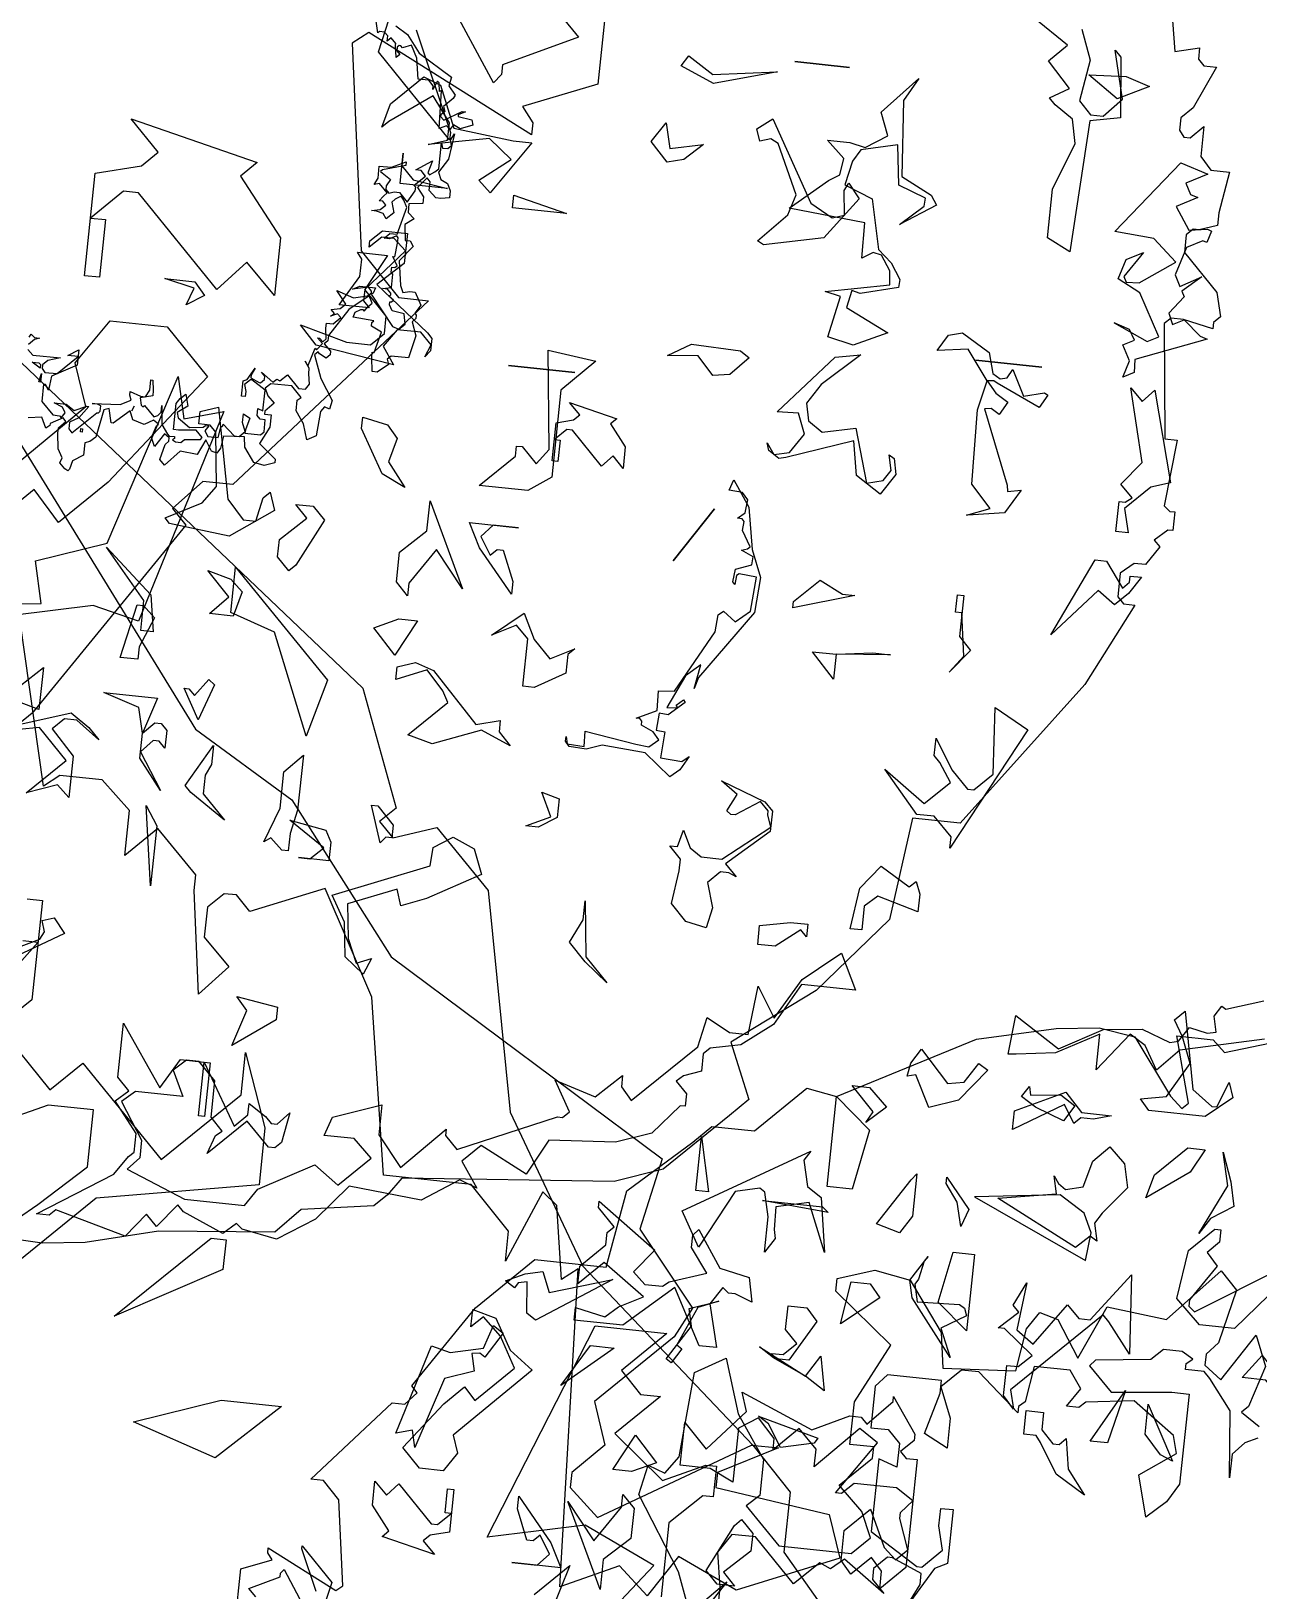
# Model space of a CAD drawing. Header units: metres. Extents: x 329311 to 330425, y 7396637 to 7397287.
# Drawn here: x 329861.625 to 329862.102, y 7397022.43 to 7397023.035 of the extents above; entities that cross this region are included whole.
import ezdxf

# ---------------------------------------------------------------- set-up
doc = ezdxf.new("R2010")
doc.units = ezdxf.units.M
doc.layers.get('0').update_dxf_attribs({"lineweight": 18})
doc.layers.add('ARBRE', color=251, linetype='Continuous', lineweight=13)
doc.layers.add('PA6_TEXTO', color=3, linetype='Continuous', lineweight=18)
doc.layers.add('VEGETAIS', color=3, linetype='Continuous')
doc.styles.add('200 Médio', font='arial.ttf', dxfattribs={"height": 0.75})
doc.styles.add('ARIAL', font='ARIAL', dxfattribs={"height": 0.2})
doc.dimstyles.new('AQ250', dxfattribs={"dimscale": 10, "dimtxt": 0.05, "dimasz": 0.03, "dimexe": 0.03, "dimexo": 0.025, "dimgap": 0.025, "dimtad": 1, "dimzin": 0, "dimdsep": 46, "dimtxsty": 'ARIAL', "dimblk": 'ARCHTICK', "dimcen": 0.09, "dimdle": 0.03, "dimclrt": 7, "dimadec": 0, "dimazin": 0, "dimtfac": 1, "dimtix": 1, "dimtmove": 2, "dimatfit": 3, "dimldrblk": 'OPEN90', "dimfxl": 1, "dimtvp": 1, "dimtolj": 1, "dimtzin": 0, "dimarcsym": 0})

# ---------------------------------------------------------------- blocks, each defined once
blk = doc.blocks.new('_ArchTick')
at = {"color": 0, "linetype": 'ByBlock', "const_width": 0.15}
blk.add_lwpolyline([(-0.5, -0.5), (0.5, 0.5)], dxfattribs=at)
blk = doc.blocks.new('*D15')
at = {"layer": 'Defpoints', "color": 0, "transparency": 16777216}
for p in [(329810.44157, 7397026.38751), (329868.82256, 7397007.37628), (329868.38235, 7397006.02442)]:
    blk.add_point(p, dxfattribs=at)
at = {"layer": 'PA6_TEXTO', "color": 0, "lineweight": -2, "transparency": 16777216}
for p, q in [((329810.36416, 7397026.1498), (329809.90846, 7397024.7504)), ((329809.7161, 7397025.12855), (329868.6676, 7397005.93153)), ((329868.74516, 7397007.13857), (329868.28945, 7397005.73917))]:
    blk.add_line(p, q, dxfattribs=at)
at = {"layer": 'PA6_TEXTO', "color": 0, "lineweight": -2, "transparency": 16777216, "xscale": 0.3, "yscale": 0.3, "zscale": 0.3}
for p, rotation in [((329810.00135, 7397025.03566), 161.9626347684521), ((329868.38235, 7397006.02442), 341.9626347684521)]:
    blk.add_blockref('_ArchTick', p, dxfattribs=dict(at, rotation=rotation))
at = {"layer": 'PA6_TEXTO', "color": 7, "transparency": 16777216, "insert": (329839.38783, 7397016.13187), "char_height": 0.75, "attachment_point": 5, "rotation": 341.96263, "style": '200 Médio'}
blk.add_mtext('\\A1;61.40', dxfattribs=at)
blk = doc.blocks.new('_Open90')
at = {"color": 0, "linetype": 'ByBlock', "lineweight": -2}
for p, q in [((-0.5, 0.5), (0, 0)), ((0, 0), (-1, 0)), ((0, 0), (-0.5, -0.5))]:
    blk.add_line(p, q, dxfattribs=at)
blk = doc.blocks.new('WMF26', base_point=(0, 0.0008))
at = {"color": 85}
for points in [[(8.8292, -0.2569), (9.0688, -0.5689), (9.1051, -0.6051), (9.2804, -0.5327), (9.4187, -0.5689), (9.7316, -0.8464), (10.2552, -0.9839), (11.3025, -1.7915), (11.412, -2.069), (11.3758, -2.1052), (11.412, -2.1414), (11.5141, -2.1052), (11.6524, -2.2427), (11.7611, -2.7672), (11.9727, -3.1163), (12.4238, -3.5016), (12.5251, -3.6045), (12.5251, -3.7494), (12.7359, -3.9898)], [(12.6708, -8.5666), (12.6708, -8.8803), (12.4963, -8.9527), (12.5251, -8.989), (12.5251, -9.0178), (12.111, -8.8144), (12.0739, -8.8441), (12.1472, -9.3381), (12.2485, -9.4401), (12.3209, -9.4401), (11.8994, -9.9284), (11.8269, -9.9284), (11.7611, -10.0008), (11.7973, -10.037), (11.477, -10.5245), (11.165, -10.8381), (10.75, -10.8381), (10.6776, -11.2893), (10.3277, -11.6096), (10.2264, -11.7108), (9.9786, -11.7108), (9.7028, -11.9875), (9.5274, -11.9578), (8.756, -12.3728), (8.3048, -12.4823), (8.0578, -12.5119), (7.8462, -12.4823), (7.6066, -12.162), (7.5342, -12.097), (7.4979, -12.1332), (7.6066, -12.5119), (7.395, -12.5119), (7.3226, -12.4461), (6.6606, -12.6568)], [(0.825, -8.1813), (0.7237, -7.6214), (0.5846, -7.6577), (0.5846, -7.5918), (0.5483, -7.5556), (0.4759, -7.5556), (0.5846, -7.3078), (0.6496, -7.2427), (0.6496, -7.1703), (0.6208, -7.1332), (0.5846, -7.1332), (0.5121, -7.2065), (0.5121, -7.0319), (0.4462, -6.9595), (0.3376, -6.9595), (0.3738, -6.7191), (0.3738, -6.6458), (0.4759, -6.6096), (0.5121, -6.6096), (0.5483, -6.5734), (0.5483, -6.4713), (0.3376, -6.2605), (0.3013, -6.1222), (0.3376, -6.0851), (0.3376, -6.0489), (0.5121, -6.0851), (0.5846, -6.0851), (0.6208, -6.0489), (0.5483, -5.387), (0.4759, -5.387), (0.5121, -5.0016), (0.4759, -4.972), (0.4462, -4.972), (0.4462, -4.8633), (0.4759, -4.8633), (0.5483, -4.7975), (0.5121, -4.7612), (0.5846, -4.6517), (0.6496, -4.6517), (0.7237, -4.5867), (0.7237, -4.4484), (0.6866, -4.4122), (0.6208, -4.4122), (0.8612, -3.9239), (1.4943, -3.0512), (1.771, -3.0512), (1.8434, -2.4543), (2.2221, -2.0031), (2.6807, -1.654), (2.5424, -1.3338), (2.6445, -1.2317), (2.9936, -0.8826), (3.2694, -0.7805), (4.492, -0.6718), (4.5653, -0.5689), (4.6377, -0.4965), (5.0527, -0.4314), (5.191, -0.2857), (5.8604, -0.2206), (6.2753, -0.1111), (6.5223, -0.0815), (7.3226, -0.1111)]]:
    blk.add_lwpolyline(points, dxfattribs=at)
at = {"color": 63}
for points in [[(6.5001, -0.2462), (6.5734, -0.2462), (6.1518, -0.522), (6.0777, -0.6315), (6.0489, -0.6611), (6.0489, -0.7698), (6.188, -0.9443), (6.1156, -1.0094), (6.188, -1.0827), (6.188, -1.3955), (5.9402, -1.0464), (5.8381, -1.221), (5.7006, -1.221), (5.489, -0.8711), (5.4166, -0.9443), (5.4166, -1.0094), (5.3145, -0.9443), (5.2783, -0.9081), (5.2421, -0.9081), (5.1762, -0.9806), (5.2058, -0.806), (5.2421, -0.7698), (5.2783, -0.7698), (5.4166, -0.9081), (5.6274, -0.6973), (5.5903, -0.806), (5.5541, -0.8348), (5.6274, -0.9081), (5.6274, -1.1189), (5.7295, -1.221), (5.8019, -1.221), (5.8744, -1.1551), (5.8019, -1.0094), (6.0777, -1.0094), (6.1518, -0.9443), (6.0127, -0.7336), (6.0127, -0.6315), (6.0777, -0.5582), (5.7295, -0.4199), (5.3804, -0.4199), (5.3145, -0.522), (5.0016, -0.6973), (4.8559, -0.5944), (4.6814, -0.7698), (4.7909, -0.8711), (4.9654, -0.8711), (4.9292, -0.9806), (4.6517, -1.0827), (4.6517, -0.9081), (4.5068, -0.7336), (4.2664, -0.9806), (4.2664, -0.9443), (4.194, -0.8711), (3.6333, -1.1189), (3.6045, -1.1189), (3.5683, -1.1551), (3.6695, -1.3297), (3.4299, -1.2572), (3.2842, -1.3955), (3.2842, -1.3297), (3.2192, -1.2572), (2.8693, -1.6063), (2.833, -1.7808), (2.6947, -1.7084), (2.586, -1.7084), (2.5572, -1.9924), (2.4469, -1.8171), (2.3094, -2.0575), (2.1349, -2.2032), (2.0986, -2.232), (1.9957, -2.0287), (2.3094, -2.0287), (2.4469, -1.7808), (2.6223, -1.6433), (2.7968, -1.6063), (2.833, -1.5701), (2.833, -1.4688), (2.9343, -1.4317), (2.9722, -1.3955), (2.9055, -1.3297), (2.9055, -1.2572), (2.9343, -1.2572), (3.0808, -1.0827), (3.2842, -1.0094), (3.6695, -0.9806), (3.779, -0.7698), (4.0557, -0.9081), (4.1577, -0.806), (4.0557, -0.6611), (4.1577, -0.6973), (4.3685, -0.5582), (4.7909, -0.5944), (4.9654, -0.3837), (5.1762, -0.2462), (5.3804, -0.2824), (5.4166, -0.3112), (5.489, -0.2462), (5.7295, -0.3474), (5.7657, -0.3837), (5.8744, -0.2462), (5.9402, -0.3112), (6.0489, -0.1729), (6.4639, -0.2824), (6.5001, -0.2462), (6.5001, -0.2462)], [(10.3532, -1.2029), (10.9131, -1.9307), (11.1609, -2.0756), (11.4375, -2.4255), (12.1357, -2.8404), (12.0995, -3.0142), (12.2452, -3.1895), (12.209, -3.262), (12.0344, -3.4365), (12.0706, -3.5386), (11.9982, -3.6119), (11.9982, -3.6481), (12.0706, -3.7132), (12.4205, -3.5016), (12.4856, -3.5016), (12.3464, -3.5757), (12.3464, -3.6119), (12.6239, -3.6481), (12.6601, -3.7494), (12.4205, -3.8515), (12.274, -3.7856), (12.209, -3.8877), (12.1357, -3.8227), (11.9982, -3.8877), (11.962, -3.1237), (11.9249, -3.1533), (11.8953, -2.9779), (11.859, -2.9491), (11.7866, -3.1237), (11.7866, -3.0512), (11.6853, -2.9491), (11.4737, -2.9491), (11.4013, -2.5268), (11.263, -2.2789), (11.0884, -2.353), (11.0522, -2.3168), (11.0226, -2.3168), (10.9863, -2.353), (10.9863, -2.4255), (11.0522, -2.4905), (10.9863, -2.563), (10.9501, -2.3168), (10.9501, -2.2789), (10.848, -2.1777), (10.7756, -2.2501), (10.7756, -2.1414), (10.7031, -2.0756), (10.601, -2.0756), (10.564, -2.1052), (10.3894, -1.4062)], [(5.3112, -1.5083), (5.5508, -1.3338), (5.4849, -1.5445), (5.5508, -1.6178), (5.3112, -1.5808), (5.3112, -1.5083), (5.3112, -1.5083)], [(7.2929, -1.8805), (7.1217, -1.724), (7.0023, -1.6894), (6.7191, -1.8286), (6.6969, -1.8747), (6.7183, -1.9373), (6.6499, -1.9611), (6.5816, -1.8772), (7.0394, -1.5997), (7.1077, -1.4671), (7.0838, -1.398), (6.943, -1.4169), (6.8969, -1.3947), (6.9801, -1.3264), (7.2279, -1.5017), (7.3102, -1.8426), (7.2929, -1.8805), (7.2929, -1.8805)], [(4.217, -2.4683), (4.52, -2.2962), (4.6624, -2.2378), (4.6945, -2.3316), (4.9712, -2.2188), (4.9457, -2.0188), (4.8847, -1.8821), (4.7991, -1.9175), (4.8386, -1.8228), (4.9522, -1.9109), (4.9778, -2.111), (5.065, -2.2584), (4.5184, -2.4856), (4.5126, -2.5934), (4.4031, -2.6651), (4.2747, -2.6116), (4.217, -2.4683), (4.217, -2.4683)], [(3.6695, -2.1307), (3.6045, -2.2682), (3.6045, -2.3786), (3.5683, -2.0575), (3.4299, -1.92), (3.5683, -2.0287), (3.6695, -2.1307), (3.6695, -2.1307)], [(6.1156, -2.2032), (6.188, -2.6618), (6.1156, -2.5523), (6.1156, -2.2032), (6.1156, -2.2032)], [(2.586, -2.3415), (2.4107, -2.3786), (2.3094, -2.3786), (2.3094, -2.3053), (2.3456, -2.3415), (2.4839, -2.232), (2.586, -2.232), (2.586, -2.3415), (2.586, -2.3415)], [(3.1064, -2.4148), (3.0817, -2.6074), (3.0817, -2.6766), (3.1508, -2.7466), (3.1064, -2.7466), (3.0817, -2.8446), (3.0323, -2.7466), (2.9631, -2.7013), (2.8437, -2.7013), (2.5819, -2.9137), (2.6066, -2.9829), (2.6066, -3.0076), (2.656, -3.057), (2.7943, -2.9631), (2.819, -2.9631), (2.8437, -2.9829), (2.7943, -3.0817), (2.8931, -3.1517), (2.6313, -3.057), (2.5819, -3.0076), (2.5819, -2.889), (2.819, -2.6766), (2.7499, -2.6074), (2.7943, -2.6272), (2.8437, -2.6272), (2.9129, -2.558), (2.8684, -2.4148), (2.8931, -2.2954), (3.0125, -2.3209), (3.1064, -2.4148), (3.1064, -2.4148)], [(2.0328, -2.6181), (1.9233, -2.7565), (1.7495, -2.6544), (1.7125, -2.6906), (1.6837, -2.6181), (1.6837, -2.5161), (1.9233, -2.5819), (1.9957, -2.5161), (1.9957, -2.3786), (2.0624, -2.3786), (2.0328, -2.6181), (2.0328, -2.6181)], [(5.3433, -2.5885), (5.3433, -2.4872), (5.3804, -2.4872), (5.4528, -2.5523), (5.489, -2.5235), (5.4166, -2.7276), (5.4166, -2.9384), (5.3145, -3.0471), (5.3145, -2.7276), (5.3433, -2.5885), (5.3433, -2.5885)], [(4.7547, -2.698), (4.7547, -2.6247), (4.7909, -2.6247), (4.8197, -2.5885), (4.893, -2.8001), (4.8559, -2.8001), (4.7547, -2.698), (4.7547, -2.698)], [(5.8678, -2.8726), (5.8678, -2.7639), (5.7295, -2.6247), (5.9402, -2.7639), (5.9765, -2.8001), (5.8381, -3.0471), (5.8381, -2.9384), (5.8678, -2.8726), (5.8678, -2.8726)], [(6.6754, -3.15), (6.5659, -3.0759), (6.5001, -3.0109), (6.6392, -3.1121), (6.7117, -3.1121), (6.7767, -3.0471), (6.6392, -2.9022), (6.6392, -2.6618), (6.7117, -2.7276), (6.8862, -2.6618), (6.6754, -2.8726), (6.85, -3.0471), (7.1991, -2.9746), (7.3374, -2.9746), (7.2641, -3.0759), (7.1991, -3.15), (7.2353, -3.36), (7.0904, -3.0109), (6.6754, -3.15), (6.6754, -3.15)], [(6.2531, -3.0759), (6.188, -3.1426), (6.1518, -3.1426), (6.1156, -3.1055), (6.1156, -3.0035), (6.1518, -3.0397), (6.188, -3.0397), (6.2531, -2.9672), (6.1156, -2.7565), (6.2531, -2.931), (6.2531, -3.0759), (6.2531, -3.0759)], [(1.6475, -3.0759), (1.7495, -3.0759), (1.9595, -3.3163), (1.7125, -3.1426), (1.5742, -3.2801), (1.6475, -3.3896), (1.6837, -3.4258), (1.6837, -3.5271), (1.5742, -3.3534), (1.4721, -3.2513), (1.4359, -3.2513), (1.3346, -3.3534), (1.3634, -3.7387), (1.1601, -3.63), (1.538, -2.9022), (1.538, -2.9672), (1.6475, -3.0759), (1.6475, -3.0759)], [(6.2531, -3.0759), (6.2893, -3.2225), (6.5001, -3.2875), (6.188, -3.2875), (6.2531, -3.0759), (6.2531, -3.0759)], [(2.8569, -4.5002), (2.791, -4.3446), (2.805, -4.1405), (3.0874, -3.7321), (3.1055, -3.6671), (3.0825, -3.8054), (3.164, -3.7346), (3.2513, -3.5394), (3.1879, -3.5452), (3.1994, -3.56), (3.1607, -3.5946), (3.1484, -3.5806), (3.2406, -3.4991), (3.2933, -3.5032), (3.2999, -3.4036), (3.248, -3.3995), (3.2587, -3.2472), (3.1327, -3.2389), (3.0932, -3.2727), (3.1385, -3.1887), (3.192, -3.1426), (3.3493, -3.2669), (3.602, -3.2842), (3.6909, -3.2513), (3.7905, -3.2579), (3.8152, -3.2859), (3.8136, -3.3122), (3.8029, -3.2719), (3.7033, -3.2653), (3.7074, -3.355), (3.4077, -3.3106), (3.3311, -3.3023), (3.2776, -3.3493), (3.3147, -3.3912), (3.3871, -3.4225), (3.3879, -3.4464), (3.4003, -3.4604), (3.4209, -3.4612), (3.3056, -3.5172), (3.3106, -3.6316), (3.2183, -3.6382), (3.0183, -4.0046), (3.0117, -4.1042), (2.9837, -4.1289), (2.9104, -4.0738), (2.8289, -4.1446), (2.8149, -4.3438), (2.917, -4.3537), (2.931, -4.3413), (2.9351, -4.2887), (2.9475, -4.3027), (2.9401, -4.3784), (2.8495, -4.413), (2.8462, -4.4599), (2.9178, -4.4912), (2.8833, -4.5019), (2.8693, -4.5142), (2.9236, -4.6048), (2.9195, -4.6575), (2.9318, -4.6715), (2.959, -4.6731), (2.9187, -4.7077), (2.9112, -4.7835), (2.9458, -4.823), (3.0249, -4.8287), (3.0043, -4.8913), (2.9005, -4.7431), (2.8569, -4.5002), (2.8569, -4.5002)], [(5.9402, -3.1862), (6.0415, -3.36), (6.0127, -3.36), (5.9765, -3.3237), (5.904, -3.4258), (5.8678, -3.397), (5.9402, -3.1862), (5.9402, -3.1862)], [(6.2531, -3.7461), (6.3255, -3.5715), (6.3255, -3.4983), (6.4276, -3.4983), (6.3618, -3.8111), (6.3255, -3.8111), (6.2531, -3.7461), (6.2531, -3.7461)], [(6.3255, -3.8408), (6.5734, -4.1248), (6.2893, -3.877), (6.2531, -3.6662), (6.3255, -3.6662), (6.3255, -3.8408), (6.3255, -3.8408)], [(4.8477, -3.6769), (4.986, -3.8227), (4.8477, -3.8877), (4.739, -3.8877), (4.8477, -3.6769), (4.8477, -3.6769)], [(2.3094, -3.9494), (2.0986, -3.9783), (1.9957, -3.9783), (2.3094, -3.9494), (2.3094, -3.8045), (2.4469, -3.9494), (2.3094, -3.9494), (2.3094, -3.9494)], [(5.8381, -3.9132), (5.9765, -4.0515), (5.8381, -4.0153), (5.7657, -3.9494), (5.8019, -3.8045), (5.9402, -3.8045), (5.8381, -3.9132), (5.8381, -3.9132)], [(1.6112, -4.2623), (1.6475, -4.2623), (1.6475, -4.3644), (1.6112, -4.3644), (1.6112, -4.1248), (1.538, -4.0515), (1.6475, -3.9132), (1.5742, -4.0153), (1.6112, -4.2623), (1.6112, -4.2623)], [(9.9745, -8.6769), (10.1498, -9.1281), (10.4257, -9.5496), (10.3894, -9.7242), (10.2882, -9.688), (10.2157, -9.7892), (10.1787, -10.284), (10.0041, -10.387), (9.902, -10.0733), (9.7283, -9.8255), (9.7283, -9.6155), (9.8008, -9.5496), (9.5892, -9.3381), (9.1668, -9.3381), (9.0655, -9.4401), (9.1306, -9.5859), (9.2771, -9.7242), (9.1018, -9.8996), (9.1018, -9.9646), (9.2401, -9.9646), (9.2401, -10.2116), (9.0655, -10.5607), (9.4146, -10.8381), (9.4146, -10.9106), (9.203, -10.983), (8.9931, -10.9468), (8.7823, -10.6628), (8.7519, -10.4594), (8.3303, -10.4882), (8.2941, -10.736), (8.2282, -10.8381), (8.1195, -10.8085), (7.9812, -10.5977), (7.8429, -10.9106), (7.4938, -10.8744), (7.2098, -11.1872), (7.1085, -11.0851), (7.181, -10.7723), (7.246, -10.699), (7.246, -10.634), (7.1447, -10.5607), (6.9694, -10.8381), (6.8969, -10.6628), (6.9694, -10.4232), (7.0064, -10.387), (6.8969, -10.3145)], [(1.2728, -7.6939), (1.207, -7.5193), (1.2432, -7.2789), (1.1708, -7.2065), (1.0975, -7.2065), (0.9962, -7.3152), (1.0687, -7.5918), (1.0324, -7.5556), (0.9962, -7.2065), (1.1708, -7.1703), (1.207, -6.4054), (1.3453, -6.4713), (1.3453, -6.7553), (1.2432, -7.0319), (1.2728, -7.1703), (1.3815, -7.2427), (1.4178, -7.2789), (1.3091, -7.344), (1.4466, -7.4905), (1.3453, -7.5918), (1.5561, -7.7301)], [(6.8969, -10.2478), (6.9694, -10.2116), (7.0352, -10.1391), (7.0352, -10.0008), (7.0723, -10.387), (7.2098, -10.5607), (7.246, -10.5977), (7.3555, -10.5977), (7.3555, -10.634), (7.3193, -10.6628), (7.3843, -10.699), (7.4938, -10.699), (7.5597, -10.634), (7.8791, -10.5977), (7.9088, -10.5607), (7.7696, -10.4232), (7.4205, -10.4594), (7.3193, -10.4594), (7.3193, -9.9358), (7.3843, -9.8255), (7.4938, -9.7242), (7.5597, -9.9646), (7.3555, -10.1103), (7.3843, -10.2116), (7.6321, -10.387), (7.9088, -10.3507), (7.945, -10.3145), (8.0175, -10.3145), (7.945, -10.4232), (8.0175, -10.5245), (8.2282, -10.5245), (8.2579, -10.3145), (8.2941, -10.284), (8.2941, -10.2478), (8.5419, -10.4594), (8.6432, -10.4594), (8.7519, -10.3507), (8.6794, -10.1754), (8.6794, -10.0008), (8.8185, -10.0733), (8.7519, -10.3145), (8.7519, -10.387), (9.0655, -10.387), (9.1306, -10.3145), (9.1306, -10.0733), (9.0293, -10.0733), (8.956, -10.0008), (8.956, -9.8625), (9.0655, -9.8996), (9.0655, -9.4772), (8.7823, -9.3018), (8.7519, -9.3018), (8.6432, -9.4113), (8.6794, -9.5496), (8.6794, -9.6517), (8.6069, -9.6517), (8.6069, -9.3381), (8.6794, -9.3018), (8.8185, -9.0622), (8.7519, -9.2006), (8.7519, -9.2656), (8.9272, -9.3381), (8.956, -9.3381), (9.0293, -9.2656), (9.0293, -9.2006), (8.956, -9.1281), (9.203, -9.3018), (9.2771, -9.2368), (9.3422, -9.2656), (9.4805, -9.1281), (9.7283, -9.3751), (9.8658, -9.3751), (9.9382, -9.2656), (9.902, -9.0622), (9.902, -8.9527)], [(4.6723, -4.3101), (4.8115, -4.0993), (4.8115, -4.0268), (4.8839, -4.0993), (4.8839, -4.273), (4.739, -4.4122), (4.739, -4.5867), (4.4986, -4.0993), (4.6723, -4.3101), (4.6723, -4.3101)], [(4.3603, -4.4846), (4.4253, -4.4122), (4.3603, -4.3101), (4.3241, -4.3463), (4.2878, -4.3463), (4.2146, -4.1717), (4.2146, -4.0993), (4.4253, -4.3463), (4.4986, -4.4846), (4.2146, -4.4846), (4.3603, -4.4846), (4.3603, -4.4846)], [(5.3351, -4.4122), (5.4734, -4.1355), (5.5096, -4.0993), (5.5821, -4.1717), (5.5821, -4.273), (5.4372, -4.4122), (5.5096, -4.4846), (5.4075, -4.4846), (5.3351, -4.4122), (5.3351, -4.4122)], [(0.811, -4.6484), (0.7015, -4.5027), (0.6644, -4.5398), (0.6644, -4.576), (0.5994, -4.576), (0.6644, -4.4739), (0.7377, -4.4006), (0.8398, -4.4739), (1.0868, -4.1899), (0.876, -4.6484), (0.811, -4.6484), (0.811, -4.6484)], [(3.304, -4.3875), (3.0973, -4.7127), (3.304, -4.3875), (3.304, -4.3875)], [(4.8889, -6.482), (4.8707, -6.4424), (4.8304, -6.4219), (4.8098, -6.3823), (4.8098, -6.342), (4.86, -6.3321), (4.8889, -6.3321), (4.9308, -6.3716), (4.9308, -6.4219), (4.9498, -6.4424), (5, -6.3823), (4.9605, -6.3321), (4.9605, -6.2918), (5.0395, -6.2819), (5.0395, -6.2317), (5, -6.1996), (5.0502, -6.1601), (5.0395, -6.0695), (5.0107, -6.0695), (4.9893, -6.0398), (5.0609, -5.9485), (5.0395, -5.8077), (5.0214, -5.7682), (4.9811, -5.7789), (4.9498, -5.7789), (4.9103, -5.7072), (4.9391, -5.6562), (4.9308, -5.6463), (4.9308, -5.6274), (4.9498, -5.606), (4.921, -5.5269), (4.9498, -5.3952), (5.0502, -5.3952), (5.0708, -5.3763), (5.0609, -5.345), (5.121, -5.2947), (5.1507, -5.2947), (5.1614, -5.3763), (5.1614, -5.4059), (5.1507, -5.4059), (5.121, -5.5269), (5.182, -5.5557), (5.182, -5.5771), (5.1712, -5.5878), (5.2915, -5.5961), (5.2832, -5.6274), (5.2519, -5.6463), (5.2412, -5.6463), (5.233, -5.6381), (5.2124, -5.6669), (5.191, -5.6891), (5.2124, -5.7286), (5.3227, -5.6381), (5.4232, -5.4767), (5.4232, -5.4454), (5.4421, -5.4265), (5.4026, -5.387), (5.4026, -5.3656), (5.4232, -5.345), (5.4635, -5.3656), (5.4734, -5.3763), (5.4923, -5.3557), (5.4421, -5.2248), (5.3631, -5.1037), (5.373, -5.0535), (5.4026, -5.0634), (5.4232, -5.0346), (5.4339, -4.8921), (5.4841, -4.8633), (5.5137, -4.9531), (5.564, -5.0239), (5.564, -5.0848), (5.5426, -5.1037), (5.6035, -5.1638), (5.7253, -5.1638), (5.755, -5.135), (5.736, -5.093), (5.6941, -5.0535), (5.7443, -5.0033), (5.7443, -4.9844), (5.7048, -4.9844), (5.7048, -4.9127), (5.755, -4.8123), (5.6545, -4.7324), (5.6545, -4.7118), (5.7146, -4.6904), (5.7756, -4.7011), (5.8365, -4.7826), (5.8447, -4.8419), (5.9657, -4.8337), (5.9765, -4.7621), (5.9954, -4.7324), (6.0267, -4.7407), (6.0662, -4.8016), (6.1074, -4.7118), (6.2078, -4.7217), (6.2893, -4.632), (6.3181, -4.6616), (6.2975, -4.7514), (6.2786, -4.7719), (6.2786, -4.7909), (6.3082, -4.8123), (6.3576, -4.7324), (6.3791, -4.7826), (6.3576, -4.8526), (6.3478, -4.8633), (6.3791, -4.8839), (6.4293, -4.8526), (6.4984, -4.8732), (6.519, -4.9234), (6.6096, -4.8419), (6.6203, -4.8419), (6.6409, -4.9234), (6.6705, -4.9127), (6.7001, -4.7514), (6.7314, -4.7217), (6.7602, -4.7118), (6.7602, -4.6402), (6.8212, -4.6007), (6.8319, -4.5505), (6.8418, -4.5398), (6.8607, -4.5505), (6.892, -4.5818), (6.8821, -4.6114), (6.9109, -4.6616), (6.9216, -4.7514), (6.9216, -4.7826), (6.8821, -4.8222), (6.901, -4.8419), (6.9718, -4.8016), (6.9718, -4.7909), (6.9932, -4.7719), (7.0229, -4.8337), (7.1019, -4.8222)], [(7.1439, -5.2865), (7.134, -5.3054), (7.1126, -5.2865), (7.0838, -5.2865), (7.1126, -5.2758), (7.1439, -5.2437)], [(7.1439, -5.2141), (7.1126, -5.1852), (6.9513, -5.1852), (7.0229, -5.1638), (7.0517, -5.135), (7.0517, -5.1136), (7.0336, -5.093), (6.9611, -5.093), (6.8508, -5.2042), (6.9109, -5.2042), (6.8508, -5.2437), (6.8508, -5.154), (6.9932, -5.0741), (7.0015, -4.9926), (7.0229, -5.0239), (7.0336, -5.0239), (7.0336, -4.9234), (6.9611, -4.8526), (6.9216, -4.8526), (6.9109, -4.8419), (6.892, -4.8732), (6.9109, -4.9028), (6.9611, -4.9234), (6.892, -4.9234), (6.8418, -4.8921), (6.771, -4.9234), (6.7602, -4.9234), (6.8105, -4.8526), (6.8607, -4.8222), (6.8607, -4.7826), (6.8418, -4.7621), (6.71, -4.8921), (6.7001, -4.8921), (6.6911, -4.9028), (6.6911, -4.9341), (6.71, -4.9424), (6.7413, -4.9424), (6.5808, -4.9531), (6.519, -4.9844), (6.5297, -5.0132), (6.5297, -5.0346), (6.4688, -5.0132), (6.44, -5.0132), (6.4186, -5.0535), (6.4186, -5.1136), (6.4079, -5.1136), (6.398, -5.0535), (6.398, -5.0239), (6.4688, -5.0033), (6.4581, -4.9629), (6.4482, -4.9531), (6.44, -4.9629), (6.3791, -4.9028), (6.3576, -4.9127), (6.3395, -4.9341), (6.3395, -4.9737), (6.3288, -4.8633), (6.2893, -4.8123), (6.2786, -4.8016), (6.2473, -4.8016), (6.2473, -4.7909), (6.258, -4.7826), (6.2391, -4.7719), (6.2078, -4.7719), (6.1889, -4.7909), (6.0967, -4.8016), (6.0884, -4.8123), (6.1279, -4.8526), (6.2284, -4.8419), (6.258, -4.8419), (6.258, -4.9926), (6.2391, -5.0239), (6.2078, -5.0535), (6.1889, -4.9844), (6.2473, -4.9424), (6.2391, -4.9127), (6.1675, -4.8633), (6.0884, -4.8732), (6.0769, -4.8839), (6.0563, -4.8839), (6.0769, -4.8526), (6.0563, -4.8222), (5.9954, -4.8222), (5.9872, -4.8839), (5.9765, -4.8921), (5.9765, -4.9028), (5.9056, -4.8419), (5.876, -4.8419), (5.8447, -4.8732), (5.8653, -4.9234), (5.8653, -4.9737), (5.8258, -4.9531), (5.8447, -4.8839), (5.8447, -4.8633), (5.755, -4.8633), (5.736, -4.8839), (5.736, -4.9531), (5.7649, -4.9531), (5.7863, -4.9737), (5.7863, -5.0132), (5.755, -5.0033), (5.755, -5.1243), (5.8365, -5.1745), (5.8447, -5.1745), (5.876, -5.1433), (5.8653, -5.1037), (5.8653, -5.0741), (5.8867, -5.0741), (5.8867, -5.1638), (5.8653, -5.1745), (5.8258, -5.2437), (5.8447, -5.2042), (5.8447, -5.1852), (5.7945, -5.1638), (5.7863, -5.1638), (5.7649, -5.1852), (5.7649, -5.2042), (5.7863, -5.2248), (5.7146, -5.1745), (5.6941, -5.1935), (5.6751, -5.1852), (5.6356, -5.2248), (5.564, -5.154), (5.5236, -5.154), (5.503, -5.1852), (5.5137, -5.2437), (5.5137, -5.2758), (5.5426, -5.3153), (5.5236, -5.2865), (5.4923, -5.3952), (5.4841, -5.387), (5.4528, -5.4265), (5.4841, -5.4561), (5.4734, -5.4561), (5.4528, -5.4372), (5.4339, -5.4561), (5.4421, -5.5162), (5.4421, -5.5459), (5.4026, -5.5459), (5.3631, -5.5878), (5.3837, -5.606), (5.4232, -5.5878), (5.4026, -5.606), (5.4232, -5.6274), (5.373, -5.6381), (5.3417, -5.6669), (5.3837, -5.7179), (5.4026, -5.7393), (5.3022, -5.7072), (5.2223, -5.7286), (5.2017, -5.7476), (5.2017, -5.7575), (5.2223, -5.7789), (5.3129, -5.7575), (5.2725, -5.7789), (5.182, -5.7789), (5.191, -5.7476), (5.2017, -5.7393), (5.0609, -5.5664), (5.0214, -5.5557), (4.9893, -5.5878), (5, -5.6463), (5.0708, -5.6562), (5.0897, -5.6891), (5.0897, -5.7072), (5.0815, -5.7072), (5.0708, -5.7179), (5.1004, -5.7393), (5.0897, -5.7476), (5.0897, -5.7575), (5.1111, -5.7789), (5.14, -5.7789), (5.0897, -5.7896), (5.0897, -5.8686), (5.1004, -5.8793), (5.1004, -5.9081), (5.0815, -5.9081), (5.0708, -5.9188), (5.1004, -5.969), (5.0897, -5.969), (5.0815, -6.0489), (5.0815, -6.0802), (5.0897, -6.0901), (5.1317, -6.0695), (5.1614, -6.0695), (5.1317, -6.0999), (5.0897, -6.0999), (5.0502, -6.2605), (5.0708, -6.3), (5.0897, -6.3214), (5.121, -6.3), (5.14, -6.2819), (5.121, -6.221), (5.1614, -6.1815), (5.182, -6.2103), (5.2223, -6.221), (5.2519, -6.221), (5.2017, -6.2317), (5.1712, -6.2605), (5.191, -6.2819), (5.2124, -6.2819), (5.191, -6.3107), (5.1712, -6.3321), (5.2223, -6.3823), (5.2519, -6.3716), (5.233, -6.4112), (5.233, -6.482), (5.1614, -6.482), (5.0815, -6.5231), (5.0815, -6.5009), (5.2124, -6.4614), (5.2223, -6.4507), (5.1614, -6.4112), (5.182, -6.3716), (5.182, -6.3502), (5.1614, -6.3321), (5.1317, -6.342), (5.1004, -6.342), (5.0502, -6.2918), (5.0107, -6.3609), (5.0107, -6.3823), (5.0214, -6.3922), (4.9605, -6.4507), (4.9893, -6.482), (5.0214, -6.482), (4.9308, -6.5437), (4.9498, -6.4721), (4.9391, -6.4614), (4.9103, -6.482), (4.8889, -6.5009), (4.8889, -6.6524), (4.8806, -6.6236), (4.8493, -6.6236), (4.8304, -6.6442), (4.8386, -6.6738), (4.8205, -6.7133), (4.8386, -6.5627), (4.8889, -6.482), (4.8889, -6.482)], [(4.0524, -5.3013), (4.0524, -4.7958), (4.1833, -4.7044), (4.4657, -4.7044), (4.2747, -4.8946), (4.2747, -4.9539), (4.2425, -4.9539), (4.1503, -4.8625), (4.0853, -4.9539), (4.1503, -5.5236), (3.8696, -5.4907), (4.0524, -5.3013), (4.0524, -5.3013)], [(6.7915, -4.7909), (6.7817, -4.7909), (6.7817, -4.7719), (6.7915, -4.7719), (6.7915, -4.7909), (6.7915, -4.7909)], [(0.7739, -4.9975), (0.7377, -4.9975), (0.7015, -5.0272), (0.7739, -5.0996), (0.6644, -5.2371), (0.7739, -5.6595), (0.7015, -5.587), (0.6356, -5.6595), (0.4899, -5.1358), (0.5994, -5.0996), (0.7377, -4.9613), (0.7015, -4.823), (0.7739, -4.823), (0.7739, -4.9975), (0.7739, -4.9975)], [(1.6442, -5.4405), (1.6046, -5.6125), (1.7347, -5.783), (1.9109, -5.7566), (1.8558, -5.8521), (1.7759, -5.8735), (1.6104, -5.7772), (1.5775, -5.6578), (1.5322, -5.6315), (1.4927, -5.6422), (1.4639, -5.6932), (1.3865, -5.5467), (1.2679, -5.5788), (1.2473, -5.5673), (1.291, -5.4915), (1.547, -5.606), (1.5668, -5.6175), (1.6046, -5.6125), (1.5478, -5.5467), (1.4729, -5.503), (1.5165, -5.4273), (1.5668, -5.4561), (1.6046, -5.4512), (1.4268, -5.0255), (1.421, -4.9885), (1.3445, -5.0049), (1.426, -4.8642), (1.6055, -4.8329), (1.6425, -4.8279), (1.5108, -4.8798), (1.6318, -5.0091), (1.6442, -5.4405), (1.6442, -5.4405)], [(2.3481, -5.6858), (2.558, -5.4915), (2.6321, -5.3746), (2.6099, -5.275), (2.5243, -5.219), (2.3333, -5.2618), (2.2378, -4.9514), (2.1439, -4.9769), (2.1044, -5.0387), (2.125, -5.1284), (2.0937, -5.1095), (2.0739, -5.0189), (2.1521, -4.8963), (2.2995, -4.9901), (2.3374, -5.1869), (2.7186, -5.0502), (2.7581, -5.0412), (2.8199, -5.0799), (2.8347, -5.1243), (2.7894, -5.0609), (2.6988, -5.0807), (2.6247, -5.1968), (2.6717, -5.3137), (2.796, -5.3071), (2.4955, -5.6578), (2.3481, -5.6858), (2.3481, -5.6858)], [(3.7461, -5.1383), (3.6481, -5.014), (3.6481, -4.8897), (3.7132, -4.9555), (3.7724, -4.8897), (3.9626, -5.079), (3.9956, -5.079), (4.0606, -5.014), (4.0277, -5.014), (4.0277, -4.8897), (4.0606, -4.8897), (4.0606, -5.112), (3.9626, -5.1383), (3.9297, -5.1712), (3.9956, -5.2363), (3.7132, -5.1712), (3.7461, -5.1383), (3.7461, -5.1383)], [(6.4984, -4.9531), (6.5083, -4.9234), (6.4984, -4.9531), (6.4984, -4.9531)], [(7.0624, -5.0346), (7.0517, -5.0848), (7.0517, -5.0346), (7.0624, -5.0346), (7.0624, -5.0346)], [(7.0624, -5.135), (7.0624, -5.1136), (7.1126, -5.1433), (7.0731, -5.1433), (7.0624, -5.135), (7.0624, -5.135)], [(3.0438, -5.6364), (2.9886, -5.601), (3.0907, -5.494), (3.1871, -5.4783), (3.2842, -5.5829), (3.4596, -5.5656), (3.3295, -5.6463), (3.0438, -5.6364), (3.0438, -5.6364)], [(6.1601, -5.6315), (6.2613, -5.5664), (6.2251, -5.6677), (6.3996, -5.7048), (6.2251, -5.7048), (6.1601, -5.6315), (6.1601, -5.6315)], [(5.2421, -5.7624), (5.2421, -5.6965), (5.2058, -5.6595), (5.3804, -5.6595), (5.2783, -5.8348), (5.2783, -5.9361), (5.3071, -5.9723), (5.1326, -5.9723), (5.2421, -5.7624), (5.2421, -5.7624)], [(0.5821, -6.8706), (0.5475, -6.8072), (0.5039, -6.794), (0.6241, -6.729), (0.5352, -6.6013), (0.4289, -6.6178), (0.4051, -6.6104), (0.4257, -6.5421), (0.4495, -6.5495), (0.5384, -6.5009), (0.5878, -6.3354), (0.5541, -6.272), (0.4322, -6.3412), (0.5401, -6.2465), (0.5236, -6.2152), (0.6018, -6.1115), (0.573, -6.0489), (0.5096, -6.0827), (0.4075, -5.9987), (0.3639, -5.9855), (0.7682, -5.8258), (0.764, -5.75), (0.8274, -5.7163), (0.7986, -5.8134), (0.8464, -5.9015), (0.783, -5.9361), (0.8184, -5.9946), (0.9106, -6.0226), (0.7089, -5.9353), (0.6447, -5.969), (0.7797, -6.2119), (0.9139, -6.2786), (0.8785, -6.3955), (0.7838, -6.4466), (0.8818, -6.2959), (0.8653, -6.2638), (0.7896, -6.2679), (0.592, -6.4103), (0.7319, -6.533), (0.9608, -6.5487), (0.6224, -6.9842), (0.4611, -6.9356), (0.5821, -6.8706), (0.5821, -6.8706)], [(1.2984, -5.7253), (1.6837, -5.7253), (1.2984, -5.7253), (1.2984, -5.7253)], [(3.0117, -6.2794), (2.8528, -6.4474), (2.8166, -6.5676), (2.9508, -6.8525), (2.9969, -6.8755), (3.0586, -6.8541), (3.0825, -6.9233), (2.9977, -6.9908), (2.7268, -6.5289), (2.5959, -6.4573), (2.5268, -6.4803), (2.5432, -6.6211), (2.5202, -6.6672), (2.4527, -6.5824), (2.6321, -6.3379), (2.9746, -6.2613), (3.0117, -6.2794), (3.0117, -6.2794)], [(3.5715, -6.7586), (3.3797, -6.8006), (3.4851, -6.7034), (3.5798, -6.6779), (3.6827, -6.7866), (3.6086, -6.9027), (3.5715, -6.7586), (3.5715, -6.7586)], [(5.2223, -7.2979), (5.1507, -7.2559), (5.0708, -7.1554), (4.8707, -7.0361), (4.8806, -6.9858), (4.8386, -6.9356), (4.8493, -6.9142), (4.8996, -6.864), (4.8889, -6.8343), (4.9103, -6.8138), (4.9103, -6.8031), (4.8889, -6.7841), (4.7892, -6.8451), (4.7703, -6.8451), (4.8098, -6.8245), (4.8098, -6.8138), (4.7291, -6.8031), (4.7192, -6.7742), (4.7892, -6.7446), (4.8304, -6.7635), (4.8493, -6.7339), (4.8707, -6.7528), (4.9103, -6.7339), (4.921, -6.9546), (4.9308, -6.9463), (4.9391, -6.9965), (4.9498, -7.0048), (4.9712, -6.9546), (4.9712, -6.976), (5, -7.0048), (5.0609, -7.0048), (5.0815, -7.1258), (5.121, -7.1974), (5.1712, -7.176), (5.182, -7.1867), (5.191, -7.1867), (5.2017, -7.176), (5.2017, -7.1554), (5.182, -7.1365), (5.2017, -7.1159), (5.2124, -7.1867), (5.2124, -7.1974), (5.2412, -7.2262), (5.2626, -7.2057), (5.2626, -7.2369), (5.2832, -7.2559), (5.3129, -7.2559), (5.3227, -7.2477), (5.373, -7.4494)], [(3.3698, -7.209), (2.9985, -7.2649), (3.3591, -7.1587), (3.5567, -7.2411), (3.518, -7.302), (3.3698, -7.209), (3.3698, -7.209)], [(1.0283, -7.3135), (1.2053, -7.4354), (0.9888, -7.4469), (0.8497, -7.4049), (1.0283, -7.3135), (1.0283, -7.3135)]]:
    blk.add_lwpolyline(points, dxfattribs=at)
at = {"color": 106}
for points in [[(10.517, -2.5819), (10.5903, -2.4798), (10.5533, -2.4798)], [(10.5533, -2.3786), (10.5903, -2.3786), (10.5903, -2.6181), (10.517, -2.6906), (10.6554, -2.8289), (10.7278, -2.7565), (10.9386, -2.9672), (11.1139, -2.7927), (11.1139, -2.6906), (11.179, -2.866), (11.179, -3.0035), (10.7937, -3.0759), (10.4438, -3.4258)], [(10.2042, -3.4909), (10.6554, -3.1055), (10.7649, -3.0035), (10.7649, -2.866), (10.6554, -2.866), (10.517, -2.931)], [(5.7006, -1.221), (5.6644, -1.221), (5.6644, -0.9081), (5.7006, -0.9081), (5.7006, -1.221), (5.7006, -1.221)], [(11.179, -1.92), (11.0777, -1.6796), (10.9682, -1.6433), (10.9682, -1.5338), (11.216, -1.7808), (11.179, -1.92), (11.179, -1.92)], [(5.1046, -2.563), (5.1046, -2.4543), (5.2799, -2.4543), (5.2141, -2.4543), (5.1408, -2.5268), (5.3524, -2.6651), (5.1408, -2.6288), (5.1046, -2.563), (5.1046, -2.563)], [(3.8161, -2.8404), (3.919, -2.7746), (3.9914, -2.7746), (3.8531, -2.8404), (3.919, -2.9779), (3.8161, -2.9491), (3.8161, -2.8404), (3.8161, -2.8404)], [(11.1139, -3.215), (10.8661, -3.3534), (11.0777, -3.1426), (11.1139, -3.1426), (11.1139, -3.215), (11.1139, -3.215)], [(4.3413, -3.3278), (4.2022, -3.3641), (4.2022, -3.2982), (4.1298, -3.2258), (4.3043, -3.2982), (4.5809, -3.1895), (4.7258, -3.2258), (4.5151, -3.4365), (4.5513, -3.5016), (4.6534, -3.6119), (4.8287, -3.5378), (4.8287, -3.6119), (4.7258, -3.6481), (4.6172, -3.6119), (4.3413, -3.3278), (4.3413, -3.3278)], [(12.0912, -3.3558), (12.1431, -3.4085), (12.1908, -3.4085), (12.0912, -3.5082), (12.2172, -3.6086), (12.3168, -3.5608), (12.3423, -3.5608), (12.3423, -3.6349), (12.3168, -3.6349), (12.2427, -3.7082), (12.2427, -3.8869)], [(12.2954, -3.9396), (12.3958, -3.8342), (12.3168, -3.9602)], [(11.9389, -3.9132), (12.0171, -3.8342), (11.9653, -4.0137)], [(12.0649, -4.0137), (12.2172, -3.8136), (12.0435, -3.7346), (11.8121, -3.7873), (12.0171, -3.2562), (12.1908, -3.2562), (12.0912, -3.3558), (12.0912, -3.3558)], [(11.1428, -3.6662), (10.9386, -3.6012), (11.1428, -3.5271), (11.2885, -3.5271), (11.1428, -3.6662), (11.1428, -3.6662)], [(3.9552, -3.7494), (3.8161, -3.8227), (3.8531, -3.7856), (3.8531, -3.6769), (4.0277, -3.5757), (4.0935, -3.5757), (4.0935, -3.8515), (4.166, -3.9239), (4.3043, -3.8515), (4.1298, -3.9972), (4.0565, -3.8515), (3.9552, -3.7494), (3.9552, -3.7494)], [(2.4469, -4.3644), (2.3094, -4.2985), (2.237, -4.2985), (2.586, -4.1899), (2.586, -4.2261), (2.4469, -4.3644), (2.4469, -4.3644)], [(6.2531, -4.3282), (6.0489, -4.4377), (5.9765, -4.5398), (6.0127, -4.8526), (6.0489, -4.8889), (6.1156, -4.8889), (6.1156, -4.9613), (6.0127, -4.9975), (5.904, -4.4739), (5.8019, -4.3644), (5.7295, -4.3644), (5.7006, -4.5027), (5.6644, -4.5398), (5.6274, -4.4377), (5.8744, -4.2623), (6.2243, -4.2985), (6.2531, -4.3282), (6.2531, -4.3282)], [(5.1762, -4.9613), (5.1762, -5.0272), (5.0305, -4.9975), (4.9654, -4.9251), (5.0016, -4.7859), (4.893, -4.6484), (5.0305, -4.7135), (5.1762, -4.9613), (5.1762, -4.9613)], [(5.5903, -5.5212), (5.3145, -5.4487), (5.1762, -5.4487), (5.1029, -5.5212), (5.1029, -5.6232), (5.2421, -5.7624), (5.0305, -6.0094), (5.1029, -6.0744), (5.1762, -6.0744), (5.2421, -6.0094), (5.2421, -6.0456), (5.1762, -6.1115), (5.0305, -6.1115), (5.0305, -5.9361), (5.1762, -5.7986), (4.8559, -5.5508), (4.8271, -5.5212), (4.8271, -5.4487), (4.8559, -5.4125), (4.8271, -5.4849), (4.893, -5.5508), (5.0305, -5.5508), (5.1029, -5.4487), (5.0305, -5.3474), (5.489, -5.4125), (5.5903, -5.5212), (5.5903, -5.5212)], [(3.9832, -5.4125), (4.3685, -5.4125), (3.9832, -5.4125), (3.9832, -5.4125)], [(2.5498, -5.769), (2.5004, -6.0102), (2.591, -6.0291), (2.223, -6.1065), (2.2328, -6.1872), (2.2888, -6.272), (2.339, -6.2827), (2.4, -6.2424), (2.4049, -6.4482), (2.8487, -6.4861), (2.6387, -6.6697), (2.5778, -6.7092), (2.5638, -6.8064), (2.67, -6.901), (2.5391, -6.901), (2.4477, -6.8821), (2.3259, -6.9628), (2.3777, -7.0945), (2.1818, -7.311), (2.2567, -7.1744), (2.2205, -6.7364), (2.0394, -6.6466), (2.0031, -6.5923), (2.204, -6.4589), (2.0739, -6.5799), (2.0698, -6.6269), (2.2312, -6.6862), (2.2616, -6.9175), (2.4716, -6.8665), (2.5128, -6.7957), (2.5424, -6.6549), (2.3761, -6.5898), (2.3094, -6.3025), (2.2287, -6.2333), (2.1686, -6.1428), (2.1727, -6.0967), (2.3884, -6.0398), (2.4395, -6.0506), (2.4601, -5.9501), (2.2065, -5.8299), (2.3983, -5.7377), (2.5498, -5.769), (2.5498, -5.769)], [(4.4418, -6.3947), (4.1281, -6.3222), (4.4418, -6.3222), (4.4418, -6.3947), (4.4418, -6.3947)], [(4.478, -6.5989), (4.6155, -6.7076), (4.9654, -6.6351), (4.8559, -6.6713), (4.8559, -6.7734), (4.9654, -6.9183), (5.2058, -6.7438), (5.2421, -6.7076), (5.2058, -6.8459), (5.0305, -7.0212), (4.9292, -6.985), (4.8271, -6.7438), (4.478, -6.7076), (4.3685, -6.7076), (4.5793, -6.3947), (4.6517, -6.4597), (4.478, -6.5989), (4.478, -6.5989)], [(5.1029, -6.5701), (5.1029, -6.4968), (5.0305, -6.4235), (4.8271, -6.3947), (5.1029, -6.3947), (5.1029, -6.5701), (5.1029, -6.5701)], [(2.586, -7.3333), (2.9055, -7.3333), (2.586, -7.3333), (2.586, -7.3333)], [(12.5679, -8.7288), (12.6132, -8.7733), (12.4387, -8.8581), (12.4387, -8.8811), (12.4214, -8.9033), (12.2913, -8.7115)], [(12.2238, -8.7963), (12.3308, -9.0326), (12.3308, -9.0507), (12.139, -8.8581), (12.1612, -8.751)], [(10.6554, -9.2549), (10.517, -9.4665), (10.517, -9.5389), (10.4438, -9.4665), (10.4438, -9.2911), (10.5903, -9.1528), (10.5903, -8.9783), (10.8299, -9.4665), (10.6554, -9.2549), (10.6554, -9.2549)], [(9.9926, -9.1528), (9.8551, -9.4294), (9.8189, -9.4665), (9.7464, -9.3932), (9.7464, -9.2911), (9.8913, -9.1528), (9.8189, -9.0804), (9.9201, -9.0804), (9.9926, -9.1528), (9.9926, -9.1528)], [(10.9682, -9.0804), (10.9024, -9.1528), (10.9682, -9.2549), (11.0044, -9.2187), (11.0415, -9.2187), (11.1139, -9.3932), (11.1139, -9.4665), (10.9024, -9.2187), (10.8299, -9.0804), (11.1139, -9.0804), (10.9682, -9.0804), (10.9682, -9.0804)], [(11.8409, -9.1899), (11.9513, -9.3273), (11.9513, -9.4665), (11.8772, -9.3932), (11.8121, -9.4665), (11.6013, -9.2549), (11.5651, -9.2549), (11.4927, -9.3273), (11.5289, -9.3273), (11.5289, -9.4665), (11.4927, -9.4665), (11.4927, -9.2187), (11.6013, -9.1899), (11.6376, -9.1528), (11.5651, -9.0804), (11.8772, -9.1528), (11.8409, -9.1899), (11.8409, -9.1899)], [(9.0474, -9.3273), (9.1561, -9.2187), (9.2211, -9.2911), (9.2211, -9.4665), (9.0836, -9.604), (8.9816, -9.3932), (8.9091, -9.3273), (8.8441, -9.3932), (8.9091, -9.5678), (8.9091, -9.604), (8.8441, -9.6773), (8.9453, -9.7423), (9.1923, -9.7423), (9.259, -9.6773), (9.2952, -9.6773), (9.0836, -9.9901), (9.1923, -10.0626), (9.4327, -9.8148), (9.4327, -9.9177), (9.5422, -10.0263), (9.6797, -9.888), (9.6797, -9.9539), (9.7826, -10.0626), (9.8913, -9.9901), (9.8913, -9.6773), (10.0296, -9.7423), (10.2042, -9.7423), (10.2042, -9.9901), (10.0659, -9.851), (9.8551, -10.0914), (9.8913, -10.2009), (9.469, -10.0263), (9.259, -10.1284), (9.1923, -10.1284), (9.1561, -10.0914), (9.0178, -10.2371), (9.0178, -10.2659), (8.8729, -10.0626), (8.8729, -10.0263), (8.9453, -9.9539), (8.9091, -9.9177), (8.8441, -9.9177), (8.8441, -9.2911), (8.9816, -9.1528), (8.9816, -9.2549), (9.0474, -9.3273), (9.0474, -9.3273)], [(11.8121, -9.6773), (11.6013, -9.9539), (11.4927, -10.0626), (11.426, -9.9901), (11.216, -10.2009), (11.3173, -10.3763), (11.426, -10.4775), (11.4927, -10.4125), (11.4927, -10.5137), (11.3535, -10.4775), (11.2523, -10.3022), (11.1139, -10.2009), (11.5289, -9.7785), (11.4927, -9.6773), (11.5651, -9.5678), (11.7034, -9.5678), (11.8121, -9.6773), (11.8121, -9.6773)], [(10.4808, -9.888), (10.3425, -9.7423), (10.4808, -9.6773), (10.5903, -9.6773), (10.4808, -9.888), (10.4808, -9.888)], [(11.3939, -10.2462), (11.4252, -10.2659), (11.4713, -10.2602), (11.4474, -10.1597), (11.6137, -10.0996), (11.7421, -9.6838), (11.766, -9.7835), (11.8599, -9.7563), (11.7084, -10.2783), (11.5964, -10.2519), (11.4062, -10.2964), (11.3642, -10.4339), (11.3025, -10.396), (11.3939, -10.2462), (11.3939, -10.2462)], [(8.1451, -10.0914), (8.1739, -10.1284), (8.2463, -10.1284), (8.2463, -10.2659), (8.1451, -10.2659), (8.1451, -10.1647), (8.0726, -10.0914), (8.0356, -10.0914), (7.9993, -10.1284), (7.9705, -9.9539), (7.861, -9.8148), (8.0356, -9.9177), (8.1451, -10.0914), (8.1451, -10.0914)], [(9.6377, -9.9053), (9.7217, -10.0338), (9.7835, -10.0716), (9.4286, -9.9811), (9.4476, -9.9506), (9.6377, -9.9053), (9.6377, -9.9053)], [(7.5482, -10.2009), (7.5482, -10.3763), (7.3736, -10.0626), (7.4469, -10.0914), (7.5482, -10.2009), (7.5482, -10.2009)], [(7.6865, -10.4413), (7.7589, -10.1284), (7.861, -10.1284), (7.6865, -10.4413), (7.6865, -10.4413)], [(10.6554, -10.3763), (10.9386, -10.1284), (10.7937, -10.3763), (10.6554, -10.3763), (10.6554, -10.3763)], [(8.3855, -10.5137), (8.3196, -10.5137), (8.2463, -10.5862), (8.4217, -10.7245), (8.4579, -10.7245), (8.3492, -10.8266), (8.3855, -10.8637), (8.3196, -11.0012), (8.3492, -10.7245), (8.2463, -10.6521), (8.0726, -10.8999), (7.9993, -10.8266), (7.9343, -10.8266), (7.7227, -11.1107), (7.6865, -10.6521), (7.8248, -10.8266), (7.861, -10.8637), (8.3492, -10.3763), (8.3196, -10.2659), (8.3855, -10.3392), (8.3855, -10.5137), (8.3855, -10.5137)], [(9.5373, -10.331), (9.7324, -10.4174), (9.8189, -10.4709), (9.5373, -10.331), (9.4607, -10.4545), (9.4204, -10.2577), (9.5373, -10.331), (9.5373, -10.331)], [(10.2964, -10.4322), (10.2651, -10.4133), (10.3186, -10.3269), (10.3499, -10.3458), (10.2239, -10.5492), (10.247, -10.6496), (10.0815, -10.7097), (10.1976, -10.6611), (10.2964, -10.4322), (10.2964, -10.4322)], [(6.8129, -10.4775), (6.8129, -10.5137), (6.8862, -10.5862), (7.0245, -10.5862), (6.9224, -10.7245), (6.85, -10.6521), (6.6754, -10.6521), (6.603, -10.7245), (6.6754, -10.4775), (6.7767, -10.4413), (6.85, -10.4413), (6.8129, -10.4775), (6.8129, -10.4775)], [(9.7464, -10.4413), (9.6797, -10.4413), (9.6073, -10.5137), (9.6797, -10.5862), (9.6797, -10.7245), (9.5711, -10.7245), (9.5052, -10.6521), (9.6435, -10.4125), (9.7168, -10.4125), (9.7464, -10.4413), (9.7464, -10.4413)], [(10.3425, -10.7616), (10.6191, -10.5137), (10.9024, -10.5137), (10.9024, -10.5862), (10.7278, -10.55), (10.6554, -10.6158), (10.517, -10.6883), (10.7649, -10.8637), (10.9024, -10.7245), (10.9024, -10.8266), (10.7649, -10.9649), (10.7649, -11.0374), (10.7278, -11.0736), (10.8299, -11.1765), (10.8299, -11.2127), (10.4808, -10.9649), (10.5903, -10.8266), (10.517, -10.7616), (10.4149, -10.7616), (10.3787, -10.7904), (10.168, -10.8637), (10.27, -11.0012), (10.27, -11.0736), (10.2404, -11.1107), (10.0947, -10.8999), (9.9201, -10.8637), (9.8913, -10.7245), (9.9926, -10.7616), (10.0296, -10.7616), (10.0659, -10.7904), (10.1317, -10.6883), (10.0659, -10.4413), (10.168, -10.4413), (10.3425, -10.7616), (10.3425, -10.7616)], [(11.1798, -10.5245), (11.1963, -10.7056), (11.2465, -10.6941), (11.2654, -10.6628), (11.3206, -10.6973), (11.2119, -10.75), (11.1123, -10.7739), (11.0637, -10.6578), (10.7039, -10.7698), (11.1246, -10.4907), (11.1798, -10.5245), (11.1798, -10.5245)], [(8.9231, -11.0629), (8.9453, -10.9567), (8.9643, -10.9262), (8.9404, -10.8258), (8.6942, -10.8365), (8.6638, -10.8176), (8.6481, -10.7739), (8.7873, -10.6875), (8.7156, -10.5245), (8.9717, -10.8455), (8.9956, -10.9452), (8.9033, -11.0934), (8.9231, -11.0629), (8.9231, -11.0629)], [(9.2211, -10.8999), (9.1561, -10.8266), (9.3677, -10.6521), (9.3315, -10.8999), (9.2211, -10.8999), (9.2211, -10.8999)], [(8.7626, -11.1329), (8.6391, -11.1329), (8.6391, -10.6875), (8.8194, -10.8365), (8.7626, -11.1329), (8.7626, -11.1329)], [(7.0995, -12.5457), (7.5803, -12.4321), (7.7029, -12.302), (7.782, -12.437), (7.875, -12.4946), (8.0496, -12.2682), (8.0504, -12.4749), (8.2941, -12.3423), (8.5189, -12.3102), (8.5658, -12.3045), (8.5452, -12.5325), (8.2784, -12.367), (8.0314, -12.5053), (7.81, -12.5309), (7.642, -12.4708), (7.5926, -12.4823), (7.5391, -12.5687), (7.4329, -12.5457), (7.3827, -12.558), (7.4033, -12.6478), (7.3654, -12.7095), (7.3407, -12.6947), (7.1258, -12.7663)], [(7.4469, -11.0012), (7.4098, -11.2852), (7.2715, -11.4235), (7.2353, -11.4235), (7.2353, -11.3511), (7.3003, -11.2852), (7.2353, -11.2127), (7.3736, -11.0012), (7.3736, -10.9649), (7.3374, -10.9361), (6.85, -11.249), (6.8862, -11.1395), (6.9224, -11.1107), (6.85, -11.0374), (6.8862, -11.0374), (6.9224, -11.0736), (7.097, -10.8637), (7.3003, -10.8637), (7.4469, -11.0012), (7.4469, -11.0012)], [(9.641, -11.4219), (9.5546, -11.3683), (9.5019, -11.053), (9.6204, -11.3321), (9.8106, -11.2868), (9.8065, -11.1559), (9.7942, -11.1049), (9.8477, -11.0184), (9.8493, -11.2251), (9.8823, -11.3651), (9.9127, -11.384), (10.0527, -11.3511), (10.2314, -11.0077), (10.3474, -11.2078), (9.6427, -11.6285), (9.6764, -11.5725), (9.641, -11.4219), (9.641, -11.4219)], [(7.9952, -11.1658), (7.9804, -11.3272), (8.0331, -11.4367), (8.1813, -11.5281), (8.6736, -11.4647), (7.9952, -11.1658), (7.9952, -11.1658)], [(9.0474, -11.5248), (9.0178, -11.561), (9.0178, -11.3148), (9.0836, -11.2127), (9.2211, -11.249), (9.0474, -11.5248), (9.0474, -11.5248)], [(8.5378, -11.4713), (8.2035, -11.5314), (8.2274, -11.6326), (8.1986, -11.5906), (8.1541, -11.5618), (8.0529, -11.5865), (8.0133, -11.7413), (7.9244, -11.8343), (7.8306, -11.7454), (7.7976, -11.6088), (7.9285, -11.4474), (7.9672, -11.3848), (7.9434, -11.2835), (7.9837, -11.3082), (8.0611, -11.2333), (8.5378, -11.4713), (8.5378, -11.4713)], [(8.8441, -11.5248), (8.8441, -11.561), (8.6975, -11.3873), (8.7337, -11.2852), (8.77, -11.4235), (8.8441, -11.5248), (8.8441, -11.5248)], [(9.5422, -11.3148), (9.5052, -11.2852), (9.8913, -11.3148), (9.5422, -11.3148), (9.5422, -11.3148)], [(10.2799, -11.6458), (10.2075, -11.3321), (10.2799, -11.3321), (10.2799, -11.6458), (10.2799, -11.6458)], [(7.1752, -11.5651), (7.3028, -11.482), (7.3604, -11.3889), (7.223, -11.6812), (7.2682, -11.8706), (7.2081, -11.7059), (7.1752, -11.5651), (7.1752, -11.5651)], [(9.3817, -11.4342), (9.5274, -11.4342), (9.5274, -11.9578), (9.3166, -11.7841), (9.3817, -11.4342), (9.3817, -11.4342)], [(7.4757, -11.8747), (7.3736, -11.8747), (7.4469, -11.7364), (7.6865, -11.561), (7.6503, -11.7001), (7.4757, -11.8747), (7.4757, -11.8747)], [(9.4451, -12.0303), (9.343, -12.0303), (9.2343, -11.9274), (9.343, -11.8261), (9.3068, -11.8912), (9.4451, -12.0303), (9.4451, -12.0303)], [(8.2101, -12.1225), (8.1088, -12.013), (7.9343, -12.013), (8.0356, -11.9834), (8.1088, -11.9834), (8.1451, -11.9471), (8.2101, -12.0492), (8.4942, -11.8747), (8.4942, -11.9834), (8.2101, -12.1225), (8.2101, -12.1225)], [(8.2076, -11.9554), (8.3764, -12.0171), (8.4629, -12.0706), (8.4242, -12.1324), (8.4126, -12.0822), (8.2373, -12.1027), (8.1508, -12.0492), (8.2076, -11.9554), (8.2076, -11.9554)], [(8.8243, -12.0114), (8.9898, -11.9513), (9.0845, -12.1299), (9.1339, -12.1184), (9.1207, -12.195), (9.0672, -12.2814), (8.8976, -12.1003), (8.8013, -12.1176), (8.728, -12.2345), (8.6728, -12.2007), (8.8243, -12.0114), (8.8243, -12.0114)], [(7.7779, -12.1274), (7.6297, -12.1579), (7.5119, -12.3621), (7.5737, -12.5111), (7.6297, -12.6033), (7.5737, -12.6593), (7.4815, -12.2139), (7.3629, -12.1274), (7.3325, -12.1274), (7.2765, -12.2756), (7.246, -12.1892), (7.3942, -12.0657), (7.7219, -12.0657), (7.7779, -12.1274), (7.7779, -12.1274)]]:
    blk.add_lwpolyline(points, dxfattribs=at)
blk = doc.blocks.new('T2_02')
at = {"xscale": 0.3499999999999943, "yscale": 0.3499999999999943, "zscale": 0.3499999999999943}
blk.add_blockref('WMF26', (-2.2399, 1.997), dxfattribs=at)

msp = doc.modelspace()

# ---------------------------------------------------------------- linework, layer by layer
at = {"layer": 'VEGETAIS'}
for points in [[(329861.489, 7397025.72684), (329864.82536, 7397022.64568), (329865.2507, 7397025.44098), (329860.38123, 7397027.75718), (329861.489, 7397025.72684)], [(329847.43498, 7397025.02245), (329852.19671, 7397026.88027), (329855.61307, 7397024.20123), (329859.76011, 7397026.10175), (329862.36468, 7397020.07636), (329856.2643, 7397021.89985), (329847.43498, 7397025.02245)]]:
    msp.add_spline(points, degree=3, dxfattribs=at)

# ---------------------------------------------------------------- block references
at = {"layer": 'ARBRE'}
for p, xscale, yscale, zscale, rotation in [((329860.89004, 7397023.63123), 0.4621142716754235, 0.4621142716754235, 0.4621142716754235, 354.0121026411171), ((329861.677, 7397022.9391), 0.1918409178794672, 0.1918409178794672, 0.1918409178794672, 174.0121026411205), ((329860.89926, 7397022.23317), 0.4621142716754235, 0.4621142716754235, 0.4621142716754235, 354.0121026411171), ((329862.10305, 7397022.18192), 0.1918409178794672, 0.1918409178794672, 0.1918409178794672, 174.0121026411205)]:
    msp.add_blockref('T2_02', p, dxfattribs=dict(at, xscale=xscale, yscale=yscale, zscale=zscale, rotation=rotation))

# ---------------------------------------------------------------- dimensions: what is measured, and where the dimension line sits
at = {"layer": 'PA6_TEXTO'}
dim = msp.add_aligned_dim(p1=(329810.44157, 7397026.38751), p2=(329868.82256, 7397007.37628), distance=-1.42173, dimstyle='AQ250', override={"dimtxsty": '200 Médio'}, dxfattribs=at)
dim.commit()
dim.dimension.update_dxf_attribs({"geometry": '*D15', "text_midpoint": (329839.38783, 7397016.13187)})

doc.saveas('drawing.dxf')
